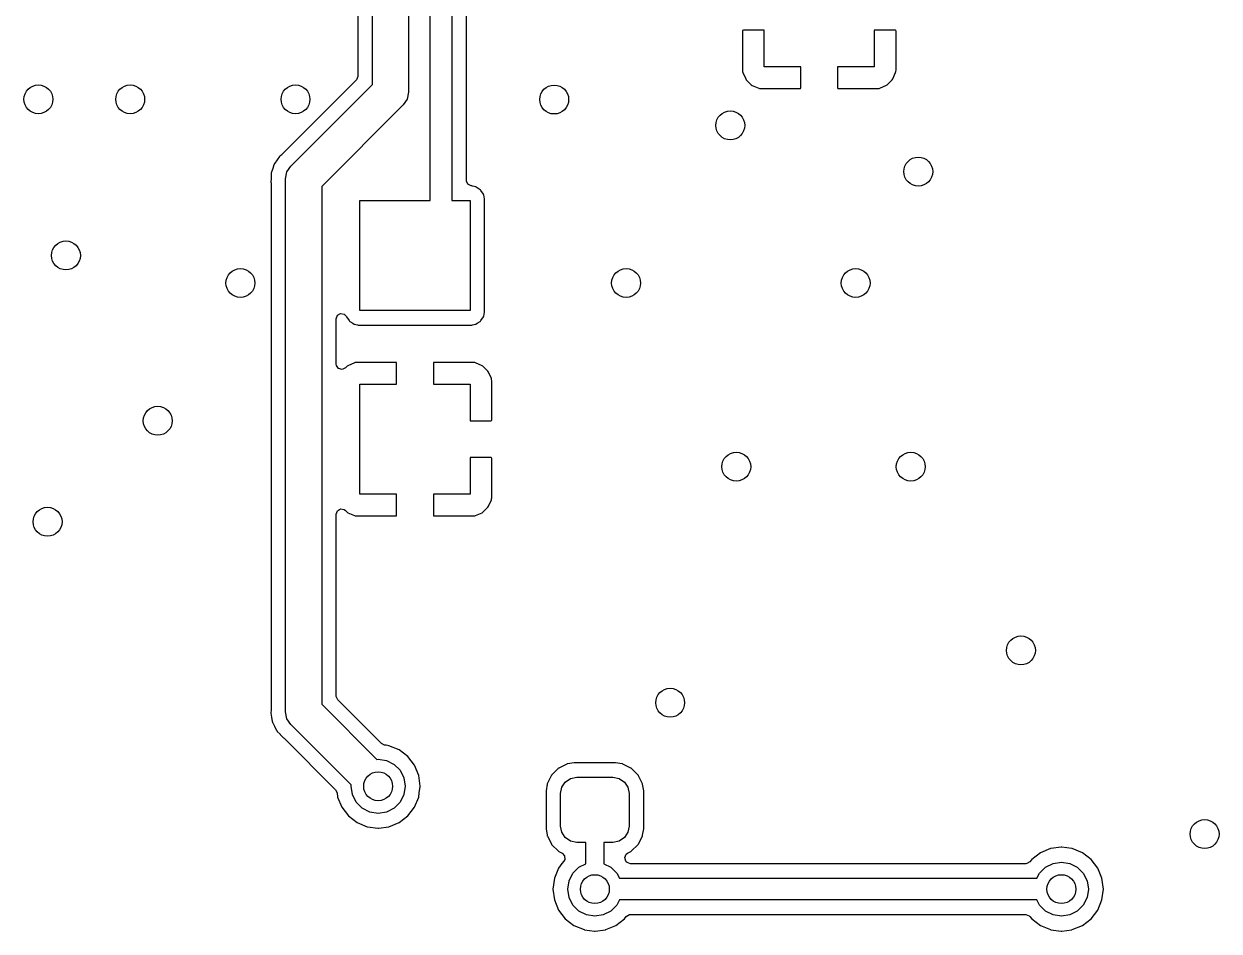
# Model space of a CAD drawing. Extents: x 2.37 to 5.13, y -5.38 to -2.62.
# Drawn here: x 3.257 to 3.908, y -4.953 to -4.459 of the extents above; entities that cross this region are included whole.
import ezdxf

# ---------------------------------------------------------------- set-up
doc = ezdxf.new("R2010")
doc.units = 0
doc.header["$MEASUREMENT"] = 0
doc.layers.add('BLACK', color=7, linetype='CONTINUOUS')

msp = doc.modelspace()

# ---------------------------------------------------------------- linework, layer by layer
at = {"layer": 'BLACK', "linetype": 'CONTINUOUS'}
for p, q in [((3.44685, -4.49199), (3.44685, -4.19699)), ((3.46654, -4.19291), (3.46654, -4.49606)), ((3.43896, -4.20147), (3.43896, -4.48751)), ((3.47835, -4.55504), (3.47835, -4.38976)), ((3.49016, -4.39733), (3.49016, -4.55504)), ((3.49805, -4.54424), (3.49805, -4.40697)), ((3.64847, -4.46251), (3.64835, -4.46271)), ((3.64835, -4.46271), (3.64835, -4.48403)), ((3.64886, -4.46236), (3.64847, -4.46251)), ((3.66016, -4.46236), (3.64886, -4.46236)), ((3.66016, -4.48236), (3.66016, -4.46236)), ((3.73162, -4.46236), (3.72016, -4.46236)), ((3.72016, -4.46236), (3.72016, -4.48236)), ((3.73183, -4.46248), (3.73162, -4.46236)), ((3.73197, -4.46288), (3.73183, -4.46248)), ((3.73197, -4.48403), (3.73197, -4.46288)), ((3.68016, -4.48236), (3.66016, -4.48236)), ((3.68016, -4.49382), (3.68016, -4.48236)), ((3.72016, -4.48236), (3.70016, -4.48236)), ((3.70016, -4.48236), (3.70016, -4.49366)), ((3.4381, -4.48957), (3.39777, -4.5299)), ((3.43828, -4.48938), (3.4381, -4.48957)), ((3.43896, -4.48751), (3.43828, -4.48938)), ((3.64835, -4.48403), (3.64836, -4.4842)), ((3.64836, -4.4842), (3.64844, -4.48493)), ((3.64844, -4.48493), (3.64856, -4.48535)), ((3.64856, -4.48535), (3.65015, -4.48892)), ((3.65015, -4.48892), (3.65045, -4.48936)), ((3.65045, -4.48936), (3.65318, -4.49209)), ((3.72715, -4.49207), (3.72988, -4.48934)), ((3.72988, -4.48934), (3.73018, -4.4889)), ((3.73018, -4.4889), (3.73176, -4.48533)), ((3.73176, -4.48533), (3.73188, -4.48491)), ((3.73188, -4.48491), (3.73196, -4.4842)), ((3.73196, -4.4842), (3.73197, -4.48403)), ((3.40249, -4.53635), (3.44685, -4.49199)), ((3.46654, -4.49606), (3.46579, -4.49983)), ((3.65318, -4.49209), (3.65362, -4.49239)), ((3.65362, -4.49239), (3.65719, -4.49397)), ((3.65719, -4.49397), (3.65761, -4.49408)), ((3.65761, -4.49408), (3.65832, -4.49416)), ((3.65832, -4.49416), (3.65849, -4.49417)), ((3.65849, -4.49417), (3.67964, -4.49417)), ((3.67964, -4.49417), (3.68004, -4.49403)), ((3.68004, -4.49403), (3.68016, -4.49382)), ((3.70016, -4.49366), (3.7003, -4.49405)), ((3.7003, -4.49405), (3.70051, -4.49417)), ((3.70051, -4.49417), (3.72183, -4.49417)), ((3.72183, -4.49417), (3.722, -4.49416)), ((3.722, -4.49416), (3.72273, -4.49408)), ((3.72273, -4.49408), (3.72314, -4.49396)), ((3.72314, -4.49396), (3.72672, -4.49237)), ((3.72672, -4.49237), (3.72715, -4.49207)), ((3.46365, -4.50302), (3.41929, -4.54738)), ((3.46579, -4.49983), (3.46365, -4.50302)), ((3.39328, -4.53562), (3.39264, -4.53765)), ((3.39334, -4.53542), (3.39328, -4.53562)), ((3.39346, -4.53524), (3.39334, -4.53542)), ((3.39347, -4.53523), (3.39346, -4.53524)), ((3.39351, -4.53514), (3.39347, -4.53522)), ((3.39347, -4.53522), (3.39347, -4.53523)), ((3.39352, -4.53513), (3.39351, -4.53514)), ((3.39353, -4.53511), (3.39352, -4.53513)), ((3.3936, -4.53491), (3.39353, -4.53511)), ((3.39373, -4.53474), (3.3936, -4.53491)), ((3.39499, -4.53303), (3.39373, -4.53474)), ((3.39373, -4.53474), (3.39373, -4.53474)), ((3.39504, -4.53295), (3.39499, -4.53303)), ((3.39625, -4.53121), (3.39504, -4.53295)), ((3.39637, -4.53103), (3.39625, -4.53121)), ((3.39625, -4.53121), (3.39625, -4.53121)), ((3.39654, -4.53089), (3.39637, -4.53103)), ((3.39752, -4.53013), (3.39654, -4.53089)), ((3.39654, -4.53089), (3.39654, -4.53089)), ((3.39777, -4.5299), (3.39752, -4.53013)), ((3.39173, -4.5405), (3.39171, -4.54076)), ((3.39171, -4.54076), (3.39171, -4.54288)), ((3.39178, -4.54034), (3.39173, -4.5405)), ((3.39181, -4.5402), (3.39178, -4.54034)), ((3.39182, -4.54016), (3.39181, -4.5402)), ((3.39183, -4.53995), (3.39182, -4.54016)), ((3.3919, -4.53974), (3.39183, -4.53995)), ((3.39261, -4.53774), (3.3919, -4.53974)), ((3.39264, -4.53765), (3.39261, -4.53774)), ((3.39961, -4.54331), (3.40036, -4.53954)), ((3.40036, -4.53954), (3.40249, -4.53635)), ((3.39171, -4.54299), (3.39162, -4.54528)), ((3.39162, -4.54528), (3.39168, -4.54549)), ((3.39168, -4.54549), (3.39169, -4.54565)), ((3.39169, -4.54565), (3.39171, -4.54597)), ((3.39171, -4.54288), (3.39171, -4.54299)), ((3.39171, -4.54597), (3.39171, -4.83222)), ((3.39961, -4.83345), (3.39961, -4.54331)), ((3.41929, -4.54738), (3.41929, -4.82937)), ((3.49806, -4.54447), (3.49805, -4.54424)), ((3.49888, -4.54628), (3.49806, -4.54447)), ((3.50068, -4.54714), (3.49888, -4.54628)), ((3.50071, -4.54715), (3.50068, -4.54714)), ((3.50086, -4.54715), (3.50071, -4.54715)), ((3.501, -4.54717), (3.50086, -4.54715)), ((3.50141, -4.54725), (3.501, -4.54717)), ((3.501, -4.54717), (3.501, -4.54717)), ((3.50316, -4.5476), (3.50141, -4.54725)), ((3.5034, -4.54776), (3.50316, -4.5476)), ((3.50553, -4.54919), (3.5034, -4.54776)), ((3.5034, -4.54776), (3.5034, -4.54776)), ((3.44008, -4.61504), (3.44008, -4.55504)), ((3.44008, -4.55504), (3.47835, -4.55504)), ((3.49016, -4.55504), (3.50008, -4.55504)), ((3.50008, -4.55504), (3.50008, -4.61504)), ((3.50577, -4.54935), (3.50553, -4.54919)), ((3.50593, -4.54959), (3.50577, -4.54935)), ((3.50734, -4.5517), (3.50593, -4.54959)), ((3.50751, -4.55196), (3.50734, -4.5517)), ((3.50797, -4.55426), (3.50751, -4.55196)), ((3.50797, -4.61582), (3.50797, -4.55426)), ((3.42719, -4.61944), (3.42787, -4.61757)), ((3.42719, -4.64419), (3.42719, -4.61944)), ((3.42787, -4.61757), (3.42959, -4.61657)), ((3.42959, -4.61657), (3.43156, -4.61692)), ((3.43156, -4.61692), (3.43262, -4.61813)), ((3.43262, -4.61813), (3.43264, -4.61812)), ((3.43264, -4.61812), (3.4328, -4.61836)), ((3.4328, -4.61836), (3.4328, -4.61836)), ((3.4328, -4.61836), (3.43423, -4.62049)), ((3.50008, -4.61504), (3.44008, -4.61504)), ((3.50593, -4.62049), (3.50735, -4.61836)), ((3.50735, -4.61836), (3.50751, -4.61812)), ((3.50735, -4.61836), (3.50735, -4.61836)), ((3.50751, -4.61812), (3.50797, -4.61582)), ((3.43423, -4.62049), (3.43439, -4.62073)), ((3.43439, -4.62073), (3.43463, -4.62089)), ((3.43463, -4.62089), (3.43618, -4.62193)), ((3.43618, -4.62193), (3.437, -4.62248)), ((3.437, -4.62248), (3.43875, -4.62282)), ((3.43875, -4.62282), (3.43916, -4.62291)), ((3.43916, -4.62291), (3.43916, -4.62291)), ((3.43916, -4.62291), (3.4393, -4.62293)), ((3.4393, -4.62293), (3.50086, -4.62293)), ((3.50086, -4.62293), (3.501, -4.62291)), ((3.501, -4.62291), (3.50141, -4.62282)), ((3.501, -4.62291), (3.501, -4.62291)), ((3.50141, -4.62282), (3.50316, -4.62248)), ((3.50316, -4.62248), (3.50398, -4.62193)), ((3.50398, -4.62193), (3.50553, -4.62089)), ((3.50553, -4.62089), (3.50577, -4.62073)), ((3.50577, -4.62073), (3.50593, -4.62049)), ((3.42728, -4.64495), (3.42719, -4.64419)), ((3.42843, -4.64658), (3.42728, -4.64495)), ((3.43216, -4.64625), (3.43035, -4.6471)), ((3.43308, -4.64533), (3.43216, -4.64625)), ((3.43352, -4.64503), (3.43308, -4.64533)), ((3.43709, -4.64344), (3.43352, -4.64503)), ((3.43751, -4.64333), (3.43709, -4.64344)), ((3.43824, -4.64324), (3.43751, -4.64333)), ((3.43841, -4.64323), (3.43824, -4.64324)), ((3.45973, -4.64323), (3.43841, -4.64323)), ((3.45994, -4.64335), (3.45973, -4.64323)), ((3.46008, -4.64374), (3.45994, -4.64335)), ((3.46008, -4.65504), (3.46008, -4.64374)), ((3.4802, -4.64337), (3.48008, -4.64358)), ((3.48008, -4.64358), (3.48008, -4.65504)), ((3.48059, -4.64323), (3.4802, -4.64337)), ((3.50175, -4.64323), (3.48059, -4.64323)), ((3.50192, -4.64324), (3.50175, -4.64323)), ((3.50263, -4.64332), (3.50192, -4.64324)), ((3.50304, -4.64343), (3.50263, -4.64332)), ((3.50662, -4.64502), (3.50304, -4.64343)), ((3.50706, -4.64532), (3.50662, -4.64502)), ((3.50979, -4.64804), (3.50706, -4.64532)), ((3.43035, -4.6471), (3.42843, -4.64658)), ((3.51009, -4.64848), (3.50979, -4.64804)), ((3.51168, -4.65206), (3.51009, -4.64848)), ((3.51179, -4.65247), (3.51168, -4.65206)), ((3.51188, -4.6532), (3.51179, -4.65247)), ((3.44008, -4.71504), (3.44008, -4.65504)), ((3.44008, -4.65504), (3.46008, -4.65504)), ((3.48008, -4.65504), (3.50008, -4.65504)), ((3.50008, -4.65504), (3.50008, -4.67504)), ((3.51189, -4.65337), (3.51188, -4.6532)), ((3.51189, -4.67469), (3.51189, -4.65337)), ((3.50008, -4.67504), (3.51138, -4.67504)), ((3.51138, -4.67504), (3.51177, -4.6749)), ((3.51177, -4.6749), (3.51189, -4.67469)), ((3.51154, -4.69504), (3.50008, -4.69504)), ((3.50008, -4.69504), (3.50008, -4.71504)), ((3.51175, -4.69516), (3.51154, -4.69504)), ((3.51189, -4.69555), (3.51175, -4.69516)), ((3.51189, -4.71671), (3.51189, -4.69555)), ((3.46008, -4.71504), (3.44008, -4.71504)), ((3.46008, -4.7265), (3.46008, -4.71504)), ((3.50008, -4.71504), (3.48008, -4.71504)), ((3.48008, -4.71504), (3.48008, -4.72634)), ((3.51168, -4.718), (3.5118, -4.71759)), ((3.5118, -4.71759), (3.51188, -4.71688)), ((3.51188, -4.71688), (3.51189, -4.71671)), ((3.42719, -4.72588), (3.42787, -4.72401)), ((3.42787, -4.72401), (3.42959, -4.72301)), ((3.42959, -4.72301), (3.43156, -4.72336)), ((3.43156, -4.72336), (3.43216, -4.72382)), ((3.43216, -4.72382), (3.4331, -4.72476)), ((3.50707, -4.72475), (3.5098, -4.72202)), ((3.5098, -4.72202), (3.5101, -4.72158)), ((3.5101, -4.72158), (3.51168, -4.718)), ((3.42719, -4.8249), (3.42719, -4.72588)), ((3.4331, -4.72476), (3.43354, -4.72506)), ((3.43354, -4.72506), (3.43711, -4.72664)), ((3.43711, -4.72664), (3.43753, -4.72676)), ((3.43753, -4.72676), (3.43824, -4.72684)), ((3.43824, -4.72684), (3.43841, -4.72685)), ((3.43841, -4.72685), (3.45957, -4.72685)), ((3.45957, -4.72685), (3.45996, -4.72671)), ((3.45996, -4.72671), (3.46008, -4.7265)), ((3.48008, -4.72634), (3.48022, -4.72673)), ((3.48022, -4.72673), (3.48043, -4.72685)), ((3.48043, -4.72685), (3.50175, -4.72685)), ((3.50175, -4.72685), (3.50192, -4.72684)), ((3.50192, -4.72684), (3.50265, -4.72675)), ((3.50265, -4.72675), (3.50306, -4.72664)), ((3.50306, -4.72664), (3.50664, -4.72505)), ((3.50664, -4.72505), (3.50707, -4.72475)), ((3.4272, -4.82515), (3.42719, -4.8249)), ((3.42804, -4.82696), (3.4272, -4.82515)), ((3.45187, -4.85079), (3.42804, -4.82696)), ((3.39169, -4.83256), (3.39152, -4.83401)), ((3.39152, -4.83401), (3.39156, -4.83423)), ((3.39156, -4.83423), (3.39156, -4.83423)), ((3.39156, -4.83423), (3.39194, -4.83631)), ((3.39171, -4.83222), (3.39169, -4.83256)), ((3.40036, -4.83722), (3.39961, -4.83345)), ((3.41929, -4.82937), (3.44927, -4.85935)), ((3.39194, -4.83631), (3.39196, -4.83641)), ((3.39196, -4.83641), (3.39231, -4.83872)), ((3.39231, -4.83872), (3.3924, -4.83891)), ((3.3924, -4.83891), (3.3924, -4.83893)), ((3.3924, -4.83893), (3.3924, -4.83894)), ((3.3924, -4.83894), (3.39243, -4.83903)), ((3.39243, -4.83903), (3.39244, -4.83904)), ((3.39244, -4.83904), (3.39244, -4.83905)), ((3.39244, -4.83905), (3.39248, -4.83926)), ((3.39248, -4.83926), (3.39258, -4.83945)), ((3.39258, -4.83945), (3.39356, -4.84134)), ((3.39356, -4.84134), (3.3936, -4.84142)), ((3.3936, -4.84142), (3.39461, -4.84353)), ((3.40249, -4.84041), (3.40036, -4.83722)), ((3.43535, -4.87327), (3.40249, -4.84041)), ((3.39461, -4.84353), (3.39476, -4.84369)), ((3.39476, -4.84369), (3.39478, -4.84372)), ((3.39478, -4.84372), (3.39486, -4.84384)), ((3.39486, -4.84384), (3.39494, -4.84399)), ((3.39494, -4.84399), (3.39511, -4.84419)), ((3.39511, -4.84419), (3.3966, -4.84568)), ((3.3966, -4.84568), (3.39668, -4.84577)), ((3.39668, -4.84577), (3.39823, -4.84745)), ((3.39823, -4.84745), (3.39842, -4.84756)), ((3.39842, -4.84756), (3.39855, -4.84766)), ((3.39855, -4.84766), (3.39879, -4.84788)), ((3.39879, -4.84788), (3.42679, -4.87587)), ((3.45355, -4.85161), (3.45187, -4.85079)), ((3.45428, -4.85171), (3.45355, -4.85161)), ((3.45573, -4.8519), (3.45428, -4.85171)), ((3.45591, -4.85193), (3.45573, -4.8519)), ((3.45573, -4.8519), (3.45573, -4.8519)), ((3.46143, -4.85421), (3.45591, -4.85193)), ((3.46616, -4.85784), (3.46143, -4.85421)), ((3.44927, -4.85935), (3.45, -4.85924)), ((3.45, -4.85924), (3.45456, -4.85996)), ((3.45456, -4.85996), (3.45868, -4.86206)), ((3.46979, -4.86257), (3.46616, -4.85784)), ((3.45868, -4.86206), (3.46194, -4.86532)), ((3.46194, -4.86532), (3.46404, -4.86944)), ((3.47207, -4.86809), (3.46979, -4.86257)), ((3.54819, -4.86423), (3.54444, -4.86798)), ((3.54839, -4.86413), (3.54819, -4.86423)), ((3.55271, -4.86193), (3.54839, -4.86413)), ((3.54839, -4.86413), (3.54839, -4.86413)), ((3.55292, -4.86182), (3.55271, -4.86193)), ((3.55271, -4.86193), (3.55271, -4.86193)), ((3.55314, -4.86179), (3.55292, -4.86182)), ((3.55673, -4.86122), (3.55314, -4.86179)), ((3.55314, -4.86179), (3.55314, -4.86179)), ((3.55684, -4.8612), (3.55673, -4.86122)), ((3.57916, -4.8612), (3.55684, -4.8612)), ((3.57927, -4.86122), (3.57916, -4.8612)), ((3.58286, -4.86179), (3.57927, -4.86122)), ((3.58308, -4.86182), (3.58286, -4.86179)), ((3.58286, -4.86179), (3.58286, -4.86179)), ((3.58329, -4.86193), (3.58308, -4.86182)), ((3.58761, -4.86413), (3.58329, -4.86193)), ((3.58329, -4.86193), (3.58329, -4.86193)), ((3.58781, -4.86423), (3.58761, -4.86413)), ((3.58761, -4.86413), (3.58761, -4.86413)), ((3.59156, -4.86798), (3.58781, -4.86423)), ((3.43524, -4.874), (3.43535, -4.87327)), ((3.43596, -4.87856), (3.43524, -4.874)), ((3.46404, -4.86944), (3.46476, -4.874)), ((3.46476, -4.874), (3.46404, -4.87856)), ((3.47285, -4.874), (3.47207, -4.86809)), ((3.47283, -4.87419), (3.47285, -4.874)), ((3.54199, -4.87294), (3.54142, -4.87652)), ((3.54203, -4.87271), (3.54199, -4.87294)), ((3.54199, -4.87294), (3.54199, -4.87294)), ((3.54429, -4.86827), (3.54203, -4.87271)), ((3.54433, -4.86819), (3.54429, -4.86827)), ((3.54444, -4.86798), (3.54433, -4.86819)), ((3.54433, -4.86819), (3.54433, -4.86819)), ((3.54997, -4.87456), (3.55189, -4.87169)), ((3.55189, -4.87169), (3.55477, -4.86977)), ((3.55477, -4.86977), (3.55816, -4.86909)), ((3.55816, -4.86909), (3.57784, -4.86909)), ((3.57784, -4.86909), (3.58123, -4.86977)), ((3.58123, -4.86977), (3.58411, -4.87169)), ((3.58411, -4.87169), (3.58603, -4.87456)), ((3.59167, -4.86819), (3.59156, -4.86798)), ((3.59171, -4.86827), (3.59167, -4.86819)), ((3.59167, -4.86819), (3.59167, -4.86819)), ((3.59397, -4.87271), (3.59171, -4.86827)), ((3.59401, -4.87294), (3.59397, -4.87271)), ((3.59458, -4.87652), (3.59401, -4.87294)), ((3.59401, -4.87294), (3.59401, -4.87294)), ((3.42679, -4.87587), (3.42761, -4.87755)), ((3.42761, -4.87755), (3.42793, -4.87991)), ((3.42793, -4.87991), (3.43021, -4.88543)), ((3.43806, -4.88268), (3.43596, -4.87856)), ((3.46404, -4.87856), (3.46194, -4.88268)), ((3.46979, -4.88543), (3.47207, -4.87991)), ((3.47207, -4.87991), (3.47239, -4.87755)), ((3.47239, -4.87755), (3.47283, -4.87419)), ((3.54142, -4.87652), (3.54141, -4.87663)), ((3.54141, -4.87663), (3.54141, -4.89699)), ((3.5493, -4.87795), (3.54997, -4.87456)), ((3.5493, -4.89567), (3.5493, -4.87795)), ((3.58603, -4.87456), (3.5867, -4.87795)), ((3.5867, -4.87795), (3.5867, -4.89567)), ((3.59459, -4.87663), (3.59458, -4.87652)), ((3.59459, -4.89699), (3.59459, -4.87663)), ((3.43021, -4.88543), (3.43384, -4.89016)), ((3.44132, -4.88594), (3.43806, -4.88268)), ((3.44544, -4.88804), (3.44132, -4.88594)), ((3.45868, -4.88594), (3.45456, -4.88804)), ((3.46194, -4.88268), (3.45868, -4.88594)), ((3.46616, -4.89016), (3.46979, -4.88543)), ((3.43384, -4.89016), (3.43857, -4.89379)), ((3.45, -4.88876), (3.44544, -4.88804)), ((3.45456, -4.88804), (3.45, -4.88876)), ((3.46143, -4.89379), (3.46616, -4.89016)), ((3.43857, -4.89379), (3.44409, -4.89607)), ((3.44409, -4.89607), (3.44427, -4.8961)), ((3.44427, -4.8961), (3.44427, -4.8961)), ((3.44427, -4.8961), (3.44981, -4.89683)), ((3.44981, -4.89683), (3.45, -4.89685)), ((3.45, -4.89685), (3.45019, -4.89683)), ((3.45019, -4.89683), (3.45573, -4.8961)), ((3.45573, -4.8961), (3.45591, -4.89607)), ((3.45573, -4.8961), (3.45573, -4.8961)), ((3.45591, -4.89607), (3.46143, -4.89379)), ((3.54141, -4.89699), (3.54142, -4.8971)), ((3.54142, -4.8971), (3.54199, -4.90068)), ((3.54997, -4.89906), (3.5493, -4.89567)), ((3.55189, -4.90193), (3.54997, -4.89906)), ((3.58603, -4.89906), (3.58411, -4.90193)), ((3.5867, -4.89567), (3.58603, -4.89906)), ((3.59401, -4.90068), (3.59458, -4.8971)), ((3.59458, -4.8971), (3.59459, -4.89699)), ((3.54199, -4.90068), (3.54199, -4.90068)), ((3.54199, -4.90068), (3.54203, -4.90091)), ((3.54203, -4.90091), (3.54213, -4.90111)), ((3.54213, -4.90111), (3.54213, -4.90111)), ((3.54213, -4.90111), (3.54433, -4.90543)), ((3.54433, -4.90543), (3.54433, -4.90543)), ((3.54433, -4.90543), (3.54444, -4.90564)), ((3.54444, -4.90564), (3.54819, -4.90939)), ((3.55477, -4.90385), (3.55189, -4.90193)), ((3.55816, -4.90453), (3.55477, -4.90385)), ((3.56308, -4.90453), (3.55816, -4.90453)), ((3.56308, -4.91614), (3.56308, -4.90453)), ((3.57784, -4.90453), (3.57292, -4.90453)), ((3.57292, -4.90453), (3.57292, -4.91614)), ((3.58123, -4.90385), (3.57784, -4.90453)), ((3.58411, -4.90193), (3.58123, -4.90385)), ((3.58781, -4.90939), (3.59156, -4.90564)), ((3.59156, -4.90564), (3.59167, -4.90543)), ((3.59167, -4.90543), (3.59387, -4.90111)), ((3.59167, -4.90543), (3.59167, -4.90543)), ((3.59387, -4.90111), (3.59397, -4.90091)), ((3.59387, -4.90111), (3.59387, -4.90111)), ((3.59397, -4.90091), (3.59401, -4.90068)), ((3.59401, -4.90068), (3.59401, -4.90068)), ((3.54819, -4.90939), (3.54839, -4.90949)), ((3.54839, -4.90949), (3.54839, -4.9095)), ((3.54839, -4.9095), (3.55015, -4.91039)), ((3.55015, -4.91039), (3.55151, -4.91185)), ((3.55151, -4.91185), (3.55161, -4.91384)), ((3.58426, -4.91286), (3.58503, -4.91102)), ((3.58486, -4.91476), (3.58426, -4.91286)), ((3.58503, -4.91102), (3.58585, -4.91039)), ((3.58585, -4.91039), (3.58761, -4.9095)), ((3.58761, -4.90949), (3.58781, -4.90939)), ((3.58761, -4.9095), (3.58761, -4.90949)), ((3.81057, -4.91021), (3.80584, -4.91384)), ((3.81609, -4.90793), (3.81057, -4.91021)), ((3.81627, -4.9079), (3.81609, -4.90793)), ((3.82181, -4.90717), (3.81627, -4.9079)), ((3.81627, -4.9079), (3.81627, -4.9079)), ((3.822, -4.90715), (3.82181, -4.90717)), ((3.82219, -4.90717), (3.822, -4.90715)), ((3.82773, -4.9079), (3.82219, -4.90717)), ((3.82791, -4.90793), (3.82773, -4.9079)), ((3.82773, -4.9079), (3.82773, -4.9079)), ((3.83343, -4.91021), (3.82791, -4.90793)), ((3.83816, -4.91384), (3.83343, -4.91021)), ((3.54821, -4.91857), (3.54593, -4.92409)), ((3.55008, -4.91613), (3.54821, -4.91857)), ((3.55114, -4.91476), (3.55008, -4.91613)), ((3.55161, -4.91384), (3.55114, -4.91476)), ((3.55606, -4.92132), (3.55932, -4.91806)), ((3.55932, -4.91806), (3.56308, -4.91614)), ((3.57292, -4.91614), (3.57668, -4.91806)), ((3.57668, -4.91806), (3.57994, -4.92132)), ((3.5851, -4.91506), (3.58486, -4.91476)), ((3.58553, -4.91552), (3.5851, -4.91506)), ((3.58741, -4.9162), (3.58553, -4.91552)), ((3.80259, -4.9162), (3.58741, -4.9162)), ((3.80322, -4.91613), (3.80259, -4.9162)), ((3.8049, -4.91506), (3.80322, -4.91613)), ((3.80572, -4.91399), (3.8049, -4.91506)), ((3.80584, -4.91384), (3.80572, -4.91399)), ((3.81006, -4.92132), (3.81332, -4.91806)), ((3.81332, -4.91806), (3.81744, -4.91596)), ((3.81744, -4.91596), (3.822, -4.91524)), ((3.822, -4.91524), (3.82656, -4.91596)), ((3.82656, -4.91596), (3.83068, -4.91806)), ((3.83068, -4.91806), (3.83394, -4.92132)), ((3.84179, -4.91857), (3.83816, -4.91384)), ((3.84407, -4.92409), (3.84179, -4.91857)), ((3.54593, -4.92409), (3.54515, -4.93)), ((3.55324, -4.93), (3.55396, -4.92544)), ((3.55396, -4.92544), (3.55606, -4.92132)), ((3.57994, -4.92132), (3.58136, -4.92409)), ((3.58136, -4.92409), (3.80864, -4.92409)), ((3.80864, -4.92409), (3.81006, -4.92132)), ((3.83394, -4.92132), (3.83604, -4.92544)), ((3.83604, -4.92544), (3.83676, -4.93)), ((3.84485, -4.93), (3.84407, -4.92409)), ((3.54515, -4.93), (3.54593, -4.93591)), ((3.55396, -4.93456), (3.55324, -4.93)), ((3.83676, -4.93), (3.83604, -4.93456)), ((3.84407, -4.93591), (3.84485, -4.93)), ((3.54593, -4.93591), (3.54821, -4.94143)), ((3.55606, -4.93868), (3.55396, -4.93456)), ((3.55932, -4.94194), (3.55606, -4.93868)), ((3.57994, -4.93868), (3.57668, -4.94194)), ((3.58136, -4.93591), (3.57994, -4.93868)), ((3.80864, -4.93591), (3.58136, -4.93591)), ((3.81006, -4.93868), (3.80864, -4.93591)), ((3.81332, -4.94194), (3.81006, -4.93868)), ((3.83394, -4.93868), (3.83068, -4.94194)), ((3.83604, -4.93456), (3.83394, -4.93868)), ((3.84179, -4.94143), (3.84407, -4.93591)), ((3.54821, -4.94143), (3.55184, -4.94616)), ((3.56344, -4.94404), (3.55932, -4.94194)), ((3.568, -4.94476), (3.56344, -4.94404)), ((3.57256, -4.94404), (3.568, -4.94476)), ((3.57668, -4.94194), (3.57256, -4.94404)), ((3.58416, -4.94616), (3.5851, -4.94494)), ((3.5851, -4.94494), (3.58678, -4.94387)), ((3.58678, -4.94387), (3.58741, -4.9438)), ((3.58741, -4.9438), (3.80259, -4.9438)), ((3.80259, -4.9438), (3.80447, -4.94448)), ((3.80447, -4.94448), (3.8049, -4.94494)), ((3.8049, -4.94494), (3.80584, -4.94616)), ((3.81744, -4.94404), (3.81332, -4.94194)), ((3.822, -4.94476), (3.81744, -4.94404)), ((3.82656, -4.94404), (3.822, -4.94476)), ((3.83068, -4.94194), (3.82656, -4.94404)), ((3.83816, -4.94616), (3.84179, -4.94143)), ((3.55184, -4.94616), (3.55657, -4.94979)), ((3.55657, -4.94979), (3.56209, -4.95207)), ((3.56209, -4.95207), (3.56227, -4.9521)), ((3.56227, -4.9521), (3.56227, -4.9521)), ((3.56227, -4.9521), (3.56781, -4.95283)), ((3.56819, -4.95283), (3.57373, -4.9521)), ((3.57373, -4.9521), (3.57391, -4.95207)), ((3.57373, -4.9521), (3.57373, -4.9521)), ((3.57391, -4.95207), (3.57943, -4.94979)), ((3.57943, -4.94979), (3.58416, -4.94616)), ((3.80584, -4.94616), (3.81057, -4.94979)), ((3.81057, -4.94979), (3.81609, -4.95207)), ((3.81609, -4.95207), (3.81627, -4.9521)), ((3.81627, -4.9521), (3.81627, -4.9521)), ((3.81627, -4.9521), (3.82181, -4.95283)), ((3.82219, -4.95283), (3.82773, -4.9521)), ((3.82773, -4.9521), (3.82791, -4.95207)), ((3.82773, -4.9521), (3.82773, -4.9521)), ((3.82791, -4.95207), (3.83343, -4.94979)), ((3.83343, -4.94979), (3.83816, -4.94616)), ((3.56781, -4.95283), (3.568, -4.95285)), ((3.568, -4.95285), (3.56819, -4.95283)), ((3.82181, -4.95283), (3.822, -4.95285)), ((3.822, -4.95285), (3.82219, -4.95283))]:
    msp.add_line(p, q, dxfattribs=at)
at = {"layer": 'BLACK'}
for centre in [(3.265, -4.5), (3.315, -4.5), (3.405, -4.5), (3.54585, -4.50011), (3.64173, -4.51417), (3.74409, -4.53937), (3.28, -4.585), (3.375, -4.6), (3.585, -4.6), (3.71, -4.6), (3.33, -4.675), (3.645, -4.7), (3.74, -4.7), (3.27, -4.73), (3.8, -4.8), (3.609, -4.8285), (3.45, -4.874), (3.9, -4.9), (3.568, -4.93), (3.822, -4.93)]:
    msp.add_circle(centre, 0.00787, dxfattribs=at)

doc.saveas('drawing.dxf')
